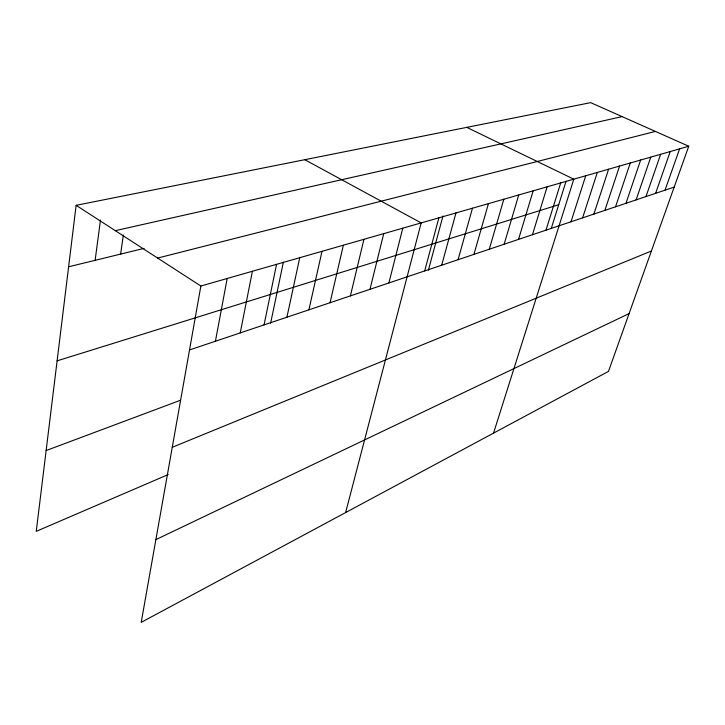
<?xml version="1.0" encoding="UTF-8"?>
<svg xmlns="http://www.w3.org/2000/svg" width="725" height="725" viewBox="0 0 725 725"><rect width="100%" height="100%" fill="white"/><g stroke="black" fill="none" stroke-linecap="round" stroke-linejoin="round"><path stroke-width="1.09" d="M688.75 146.242L200.861 286.031L141.203 622.358L608.483 371.39L688.75 146.242L590.676 102.642L76.134 205.329L36.25 531.334L168.173 474.585M95.138 260.311L100.476 220.065M120.631 254.094L123.35 235.063M215.416 341.239L227.188 278.482M240.238 332.893L252.4 271.259M264.054 324.891L276.56 264.335M270.615 323.214L283.366 262.214M286.928 317.206L299.742 257.692M308.904 309.82L322 251.321M330.047 302.724L343.378 245.195M350.392 295.882L363.941 239.304M369.995 289.302L383.733 233.631M388.881 282.949L402.792 228.167M345.635 512.557L421.162 222.91L304.799 159.699M424.687 270.923L438.87 217.835M428.375 270.244L442.975 215.932M441.67 265.214L455.962 212.933M458.073 259.704L472.473 208.211M473.942 254.375L488.414 203.643M489.284 249.219L503.83 199.221M504.138 244.225L518.747 194.953M518.529 239.395L533.174 190.82M532.467 234.71L547.148 186.814M545.979 230.169L560.688 182.936M551.254 228.493L566.08 181.168M493.544 433.124L573.81 179.175L466.764 127.373M571.001 221.759L585.737 175.758M582.601 217.863L597.337 172.432M593.875 214.074L608.61 169.206M604.858 210.386L619.585 166.061M615.543 206.797L630.261 162.998M625.956 203.299L640.655 160.026M636.097 199.892L650.778 157.126M645.984 196.566L660.638 154.298M655.618 193.33L670.244 151.543M665.015 190.167L679.615 148.861M155.875 539.618L629.082 313.599M172.251 447.298L651.394 251.013M46.137 450.542L180.398 400.291M189.524 349.939L674.187 187.095M57.103 360.851L558.703 204.722M157.651 258.073L655.409 131.424M68.612 266.791L144.103 248.367M115.293 230.668L622.086 116.607M76.134 205.329L200.861 286.031"/></g></svg>
